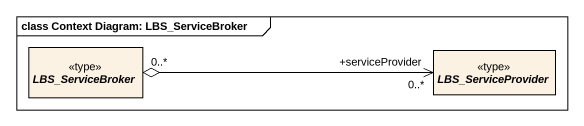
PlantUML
@startuml
mainframe class Context Diagram: LBS_ServiceBroker
hide circle
hide empty members
abstract class LBS_ServiceBroker <<type>>
abstract class LBS_ServiceProvider <<type>>
LBS_ServiceBroker "0..*" o-right-> "+serviceProvider\n0..*" LBS_ServiceProvider
@enduml
